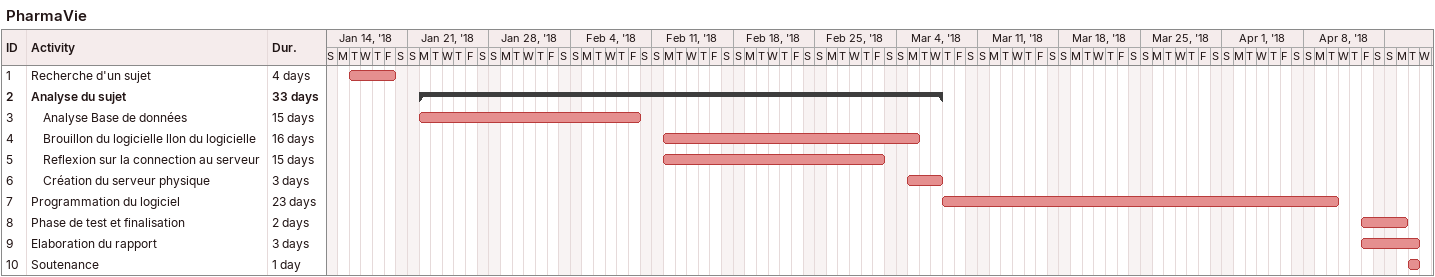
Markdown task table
PharmaVie

| ID | Level | Task | Duration | Start | Finish |
|---|---|---|---|---|---|
| 1 | 1 | Recherche d'un sujet | 4d | 2018-01-16 | 2018-01-19 |
| 2 | 1 | **Analyse du sujet** | 33d | 2018-01-22 | 2018-03-07 |
| 3 | 2 | Analyse Base de données | 15d | 2018-01-22 | 2018-02-09 |
| 4 | 2 | Brouillon du logicielle llon du logicielle | 16d | 2018-02-12 | 2018-03-05 |
| 5 | 2 | Reflexion sur la connection au serveur | 15d | 2018-02-12 | 2018-03-02 |
| 6 | 2 | Création du serveur physique | 3d | 2018-03-05 | 2018-03-07 |
| 7 | 1 | Programmation du logiciel | 23d | 2018-03-08 | 2018-04-10 |
| 8 | 1 | Phase de test et finalisation | 2d | 2018-04-13 | 2018-04-16 |
| 9 | 1 | Elaboration du rapport | 3d | 2018-04-13 | 2018-04-17 |
| 10 | 1 | Soutenance | 1d | 2018-04-17 | 2018-04-17 |
